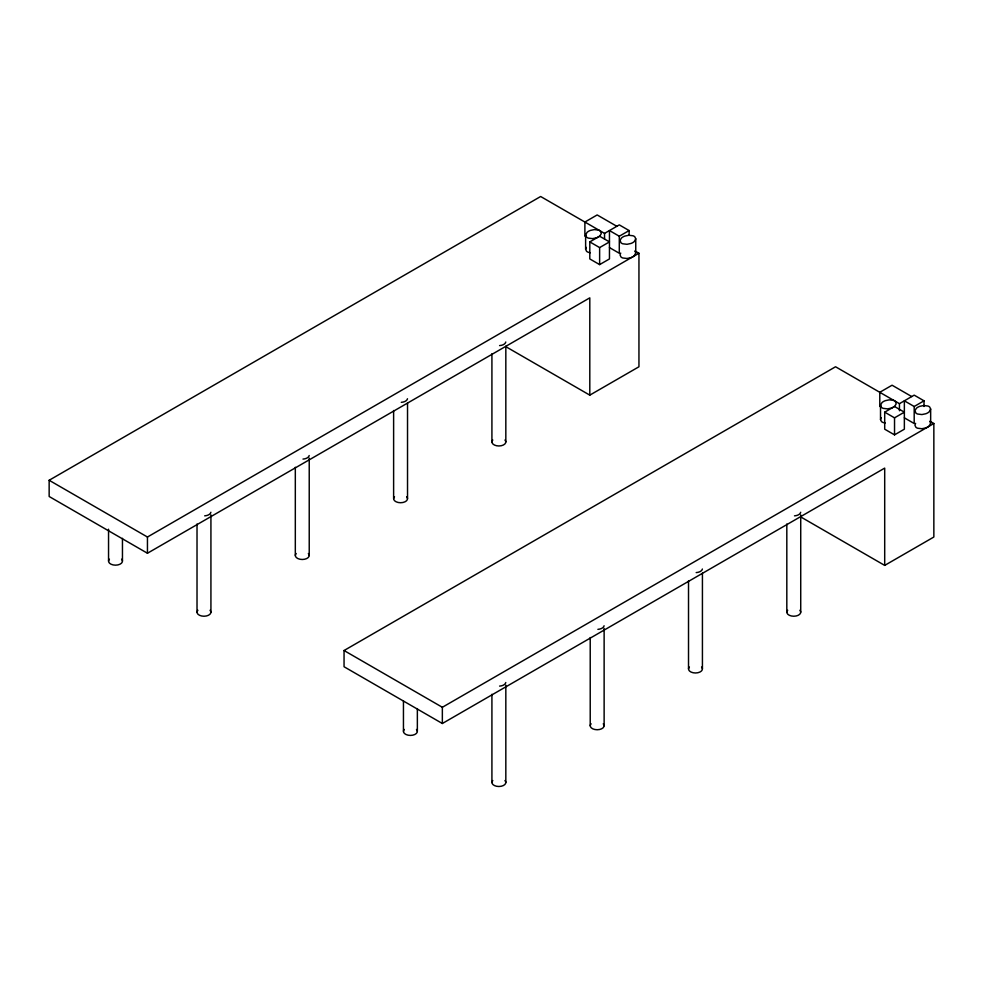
<?xml version="1.0" encoding="UTF-8"?>
<svg xmlns="http://www.w3.org/2000/svg" width="983" height="983" viewBox="0 0 983 983"><rect width="100%" height="100%" fill="white"/><g stroke="black" fill="none" stroke-linecap="round" stroke-linejoin="round"><path stroke-width="1.47" d="M585.622 235.072L587.072 232.357A10.752 6.205 0 0 1 590.451 230.403L594.359 229.592L598.635 230.096A5.591 3.232 0 0 1 600.416 231.128L601.301 233.598L599.9 235.859A10.752 6.205 0 0 1 596.521 237.812L592.614 238.623L588.338 238.107A5.591 3.232 0 0 1 586.556 237.075L585.622 235.072L585.622 249.252L586.556 251.267A5.591 3.232 0 0 0 588.338 252.299L590.291 252.742M585.622 249.252L586.298 247.397M635.755 238.82L634.305 241.535A10.752 6.205 0 0 1 630.926 243.477L627.019 244.3L622.743 243.784A5.591 3.232 0 0 1 620.961 242.752L620.076 240.282L621.477 238.021A10.752 6.205 0 0 1 624.856 236.08L628.764 235.269L633.04 235.773A5.591 3.232 0 0 1 634.821 236.805L635.755 238.82L635.755 253L634.305 255.715A10.752 6.205 0 0 1 630.926 257.669L627.019 258.48L622.743 257.976A5.591 3.232 0 0 1 620.961 256.944L620.027 254.929L620.703 253.073M880.522 405.328L881.972 402.612A10.752 6.205 0 0 1 885.351 400.659L889.259 399.848L893.535 400.364A5.591 3.232 0 0 1 895.316 401.396L896.201 403.866L894.8 406.114A10.752 6.205 0 0 1 891.421 408.068L887.514 408.879L883.238 408.363A5.591 3.232 0 0 1 881.456 407.331L880.522 405.328L880.522 419.52L881.456 421.523A5.591 3.232 0 0 0 883.238 422.555L885.192 423.009M880.522 419.52L881.198 417.664M930.655 409.075L929.205 411.791A10.752 6.205 0 0 1 925.826 413.745L921.919 414.556L917.643 414.04A5.591 3.232 0 0 1 915.861 413.007L914.976 410.538L916.377 408.289A10.752 6.205 0 0 1 919.756 406.335L923.664 405.524L927.94 406.028A5.591 3.232 0 0 1 929.721 407.073L930.655 409.075L930.655 423.268L929.205 425.983A10.752 6.205 0 0 1 925.826 427.924L921.919 428.735L917.643 428.232A5.591 3.232 0 0 1 915.861 427.2L914.927 425.197L915.603 423.341M634.969 250.96L638.95 253.258L638.95 366.77L589.8 395.141L589.8 297.849L147.45 553.245L49.15 496.489L49.15 480.269L540.65 196.502L604.545 233.389L619.29 224.886L629.12 230.563L629.12 234.814M589.8 241.904L599.63 236.227L609.46 241.904L599.63 247.581L589.8 241.904L589.8 258.934L599.63 264.611L609.46 258.934L609.46 230.563L619.29 236.227L629.12 230.563M49.15 480.269L147.45 537.025L638.95 253.258M929.869 421.216L933.85 423.513L933.85 537.025L884.7 565.397L884.7 468.105L442.35 723.5L344.05 666.744L344.05 650.525L835.55 366.77L899.445 403.657L914.19 395.141L924.02 400.818L924.02 406.495M884.7 412.172L894.53 406.495L904.36 412.172L894.53 417.836L884.7 412.172L884.7 429.19L894.53 434.867L904.36 429.19L904.36 400.818L914.19 406.495L924.02 400.818M344.05 650.525L442.35 707.281L933.85 423.513M616.832 226.299L597.173 214.945L584.885 222.047L584.885 236.227M911.732 396.554L892.072 385.213L879.785 392.303L879.785 406.495M609.46 247.581L619.29 253.258L619.29 236.227M904.36 417.836L914.19 423.513L914.19 406.495M506.11 346.827L589.8 395.141M801.01 517.083L884.7 565.397M930.053 421.596L930.655 423.268M635.153 251.341L635.755 253M899.445 403.657L899.445 410.747M894.53 417.836L894.53 434.867M800.727 514.895L800.727 612.225M786.818 524.013L786.818 612.225M702.427 573.163L702.427 668.981M688.518 580.769L688.518 668.981M604.545 233.389L604.545 239.066M604.127 628.395L604.127 725.724M599.63 247.581L599.63 264.611M590.218 637.525L590.218 725.724M505.827 346.151L505.827 441.969M505.827 685.151L505.827 782.48M491.918 353.757L491.918 441.969M491.918 694.281L491.918 782.48M442.35 707.281L442.35 723.5M417.357 708.596L417.357 731.401M407.527 402.907L407.527 498.713M403.448 700.99L403.448 731.401M393.618 410.513L393.618 498.713M309.227 458.139L309.227 555.469M295.318 467.257L295.318 555.469M210.927 514.895L210.927 612.225M197.018 524.013L197.018 612.225M147.45 537.025L147.45 553.245M122.457 538.328L122.457 561.146M108.548 529.21L108.548 561.146M800.69 512.266A6.955 4.018 0 0 1 794.485 515.842M799.855 610.271A6.955 4.018 0 0 1 793.773 616.23A6.955 4.018 0 0 1 787.69 610.271M702.39 569.022A6.955 4.018 0 0 1 696.185 572.597M701.555 667.027A6.955 4.018 0 0 1 695.472 672.986A6.955 4.018 0 0 1 689.39 667.027M604.09 625.766A6.955 4.018 0 0 1 597.885 629.341M603.255 723.783A6.955 4.018 0 0 1 597.173 729.742A6.955 4.018 0 0 1 591.09 723.783M505.79 682.521A6.955 4.018 0 0 1 499.585 686.097M504.955 780.539A6.955 4.018 0 0 1 498.873 786.498A6.955 4.018 0 0 1 492.79 780.539M416.485 729.46A6.955 4.018 0 0 1 410.402 735.419A6.955 4.018 0 0 1 404.32 729.46M121.585 559.192A6.955 4.018 0 0 1 115.502 565.164A6.955 4.018 0 0 1 109.42 559.192M210.89 512.266A6.955 4.018 0 0 1 204.685 515.842M210.055 610.271A6.955 4.018 0 0 1 203.972 616.23A6.955 4.018 0 0 1 197.89 610.271M309.19 455.51A6.955 4.018 0 0 1 302.985 459.086M308.355 553.527A6.955 4.018 0 0 1 302.272 559.487A6.955 4.018 0 0 1 296.19 553.527M407.49 398.754A6.955 4.018 0 0 1 401.285 402.33M406.655 496.771A6.955 4.018 0 0 1 400.572 502.731A6.955 4.018 0 0 1 394.49 496.771M505.79 342.01A6.955 4.018 0 0 1 499.585 345.586M504.955 440.015A6.955 4.018 0 0 1 498.873 445.975A6.955 4.018 0 0 1 492.79 440.015"/></g></svg>
